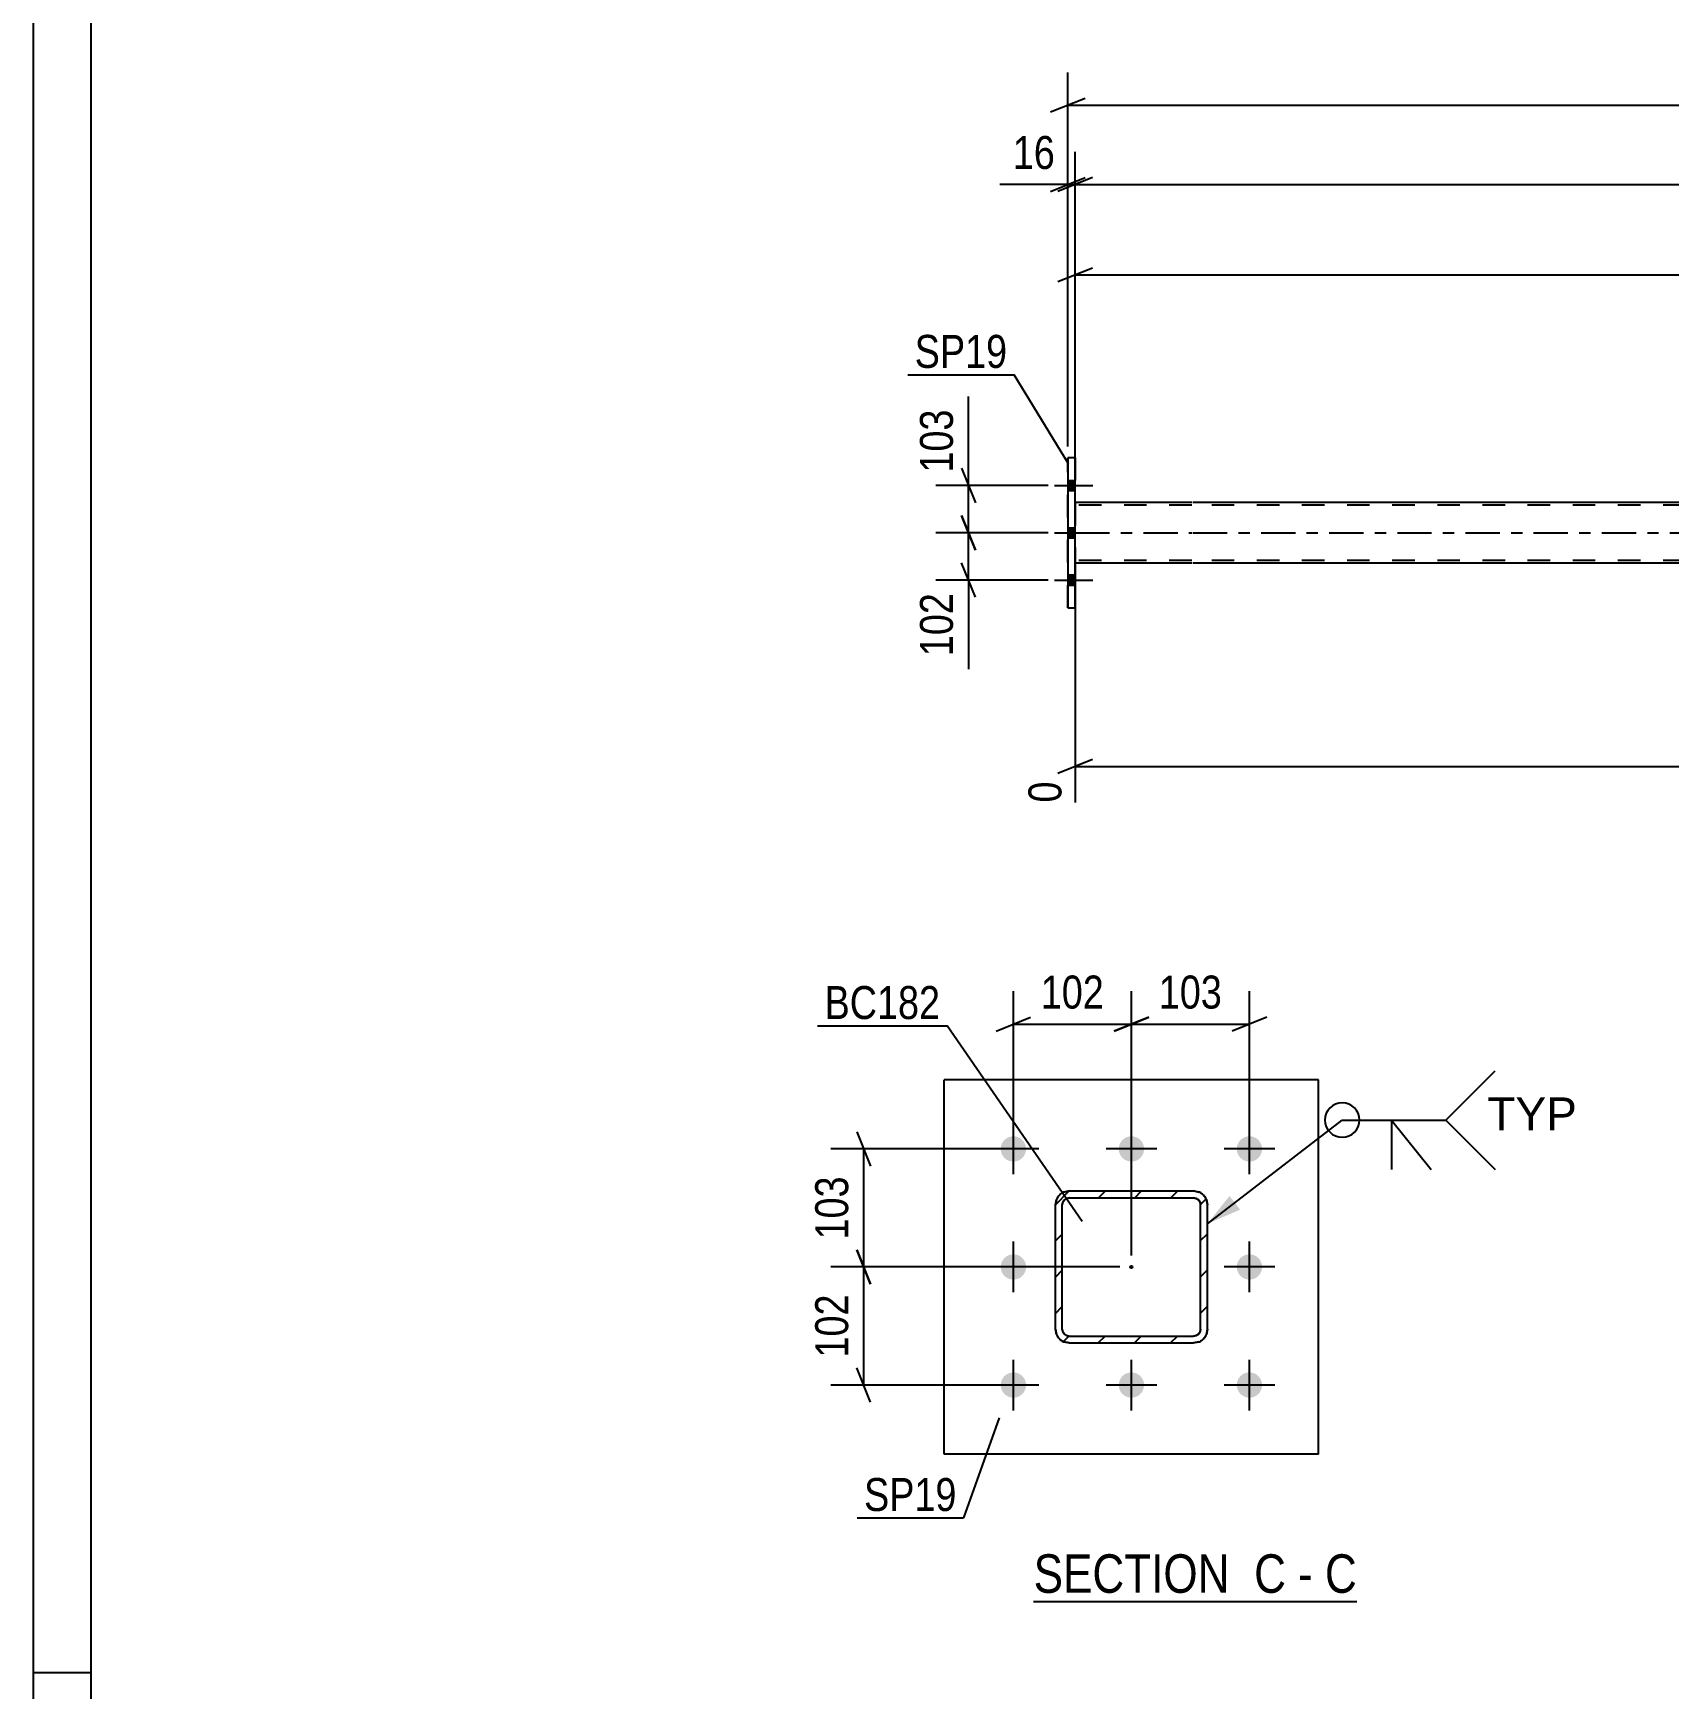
# Model space of a CAD drawing. Header units: millimetres. Extents: x 0 to 841, y 0 to 594.
# Drawn here: x 0 to 142.1, y 147.6 to 291.4 of the extents above; entities that cross this region are included whole.
import ezdxf

# ---------------------------------------------------------------- set-up
doc = ezdxf.new("R2010")
doc.units = ezdxf.units.MM
doc.linetypes.add('DXK_LINE_DOT2', pattern=[3.9198, 1.9599, -1.9599])
doc.linetypes.add('DXK_LINE_DOT3', pattern=[5.9187, 2.979, -0.9799, 0.9799, -0.9799])
doc.styles.add('Arial', font='ARIAL.TTF', dxfattribs={"height": 0.2})
doc.styles.add('Arial Narrow', font='ARIALN.TTF', dxfattribs={"height": 0.2})

# ---------------------------------------------------------------- blocks, each defined once
blk = doc.blocks.new('Unknown-814748436-1133')
at = {"color": 5, "linetype": 'Continuous'}
for p, q in [((0, 594), (0, 0)), ((5, 589), (5, 5)), ((5, 149), (0, 149))]:
    blk.add_line(p, q, dxfattribs=at)
blk = doc.blocks.new('Unknown-814748436-13 - 17359')
at = {"color": 6, "linetype": 'Continuous'}
blk.add_line((86.9, 155.21), (114.97, 155.21), dxfattribs=at)
at = {"color": 0, "linetype": 'Continuous'}
for points in [[(105, 155.96), (105, 159.46), (86.9, 159.46), (86.9, 155.96)], [(108.82, 155.96), (108.82, 159.46), (106.05, 159.46), (106.05, 155.96)], [(111.15, 155.96), (111.15, 159.46), (109.87, 159.46), (109.87, 155.96)], [(114.97, 155.96), (114.97, 159.46), (112.2, 159.46), (112.2, 155.96)]]:
    blk.add_wipeout(points, dxfattribs=at)
at = {"color": 7, "linetype": 'Continuous', "style": 'Arial Narrow'}
for s, p in [('SECTION ', (86.9, 155.96)), ('C', (106.05, 155.96)), ('C', (112.2, 155.96)), ('-', (109.87, 155.96))]:
    blk.add_text(s, height=3.34, dxfattribs=at).set_placement(p)
blk = doc.blocks.new('Part-814748436-2548 - 2466')
at = {"color": 2, "linetype": 'Continuous'}
for p, q in [((100.63, 250.64), (90.51, 250.64)), ((238.33, 250.64), (100.73, 250.64)), ((100.63, 245.36), (90.51, 245.36)), ((238.33, 245.36), (100.73, 245.36))]:
    blk.add_line(p, q, dxfattribs=at)
at = {"color": 7, "linetype": 'DXK_LINE_DOT2'}
for p, q in [((90.51, 245.36), (90.51, 250.64)), ((90.51, 250.64), (90.51, 245.4)), ((100.63, 250.4), (90.51, 250.4)), ((762.85, 250.4), (100.73, 250.4)), ((100.63, 245.6), (90.51, 245.6)), ((762.85, 245.6), (100.73, 245.6))]:
    blk.add_line(p, q, dxfattribs=at)
at = {"color": 7, "linetype": 'DXK_LINE_DOT3'}
for p, q in [((90.51, 248), (100.63, 248)), ((100.73, 248), (762.85, 248))]:
    blk.add_line(p, q, dxfattribs=at)
blk = doc.blocks.new('Bolt-814748436-2487 - 2466')
at = {"linetype": 'Continuous'}
for points in [[(90.51, 251.66), (90.51, 252.54), (89.87, 252.54), (89.87, 251.66)], [(90.51, 251.66), (90.51, 252.54), (89.87, 252.54), (89.87, 251.66)], [(90.51, 251.66), (90.51, 252.54), (89.87, 252.54), (89.87, 251.66)], [(90.51, 247.56), (90.51, 248.44), (89.87, 248.44), (89.87, 247.56)], [(90.51, 247.56), (90.51, 248.44), (89.87, 248.44), (89.87, 247.56)], [(90.51, 243.46), (90.51, 244.34), (89.87, 244.34), (89.87, 243.46)], [(90.51, 243.46), (90.51, 244.34), (89.87, 244.34), (89.87, 243.46)], [(90.51, 243.46), (90.51, 244.34), (89.87, 244.34), (89.87, 243.46)]]:
    blk.add_hatch(color=1, dxfattribs=at).paths.add_polyline_path(points)
at = {"color": 1, "linetype": 'Continuous'}
for p, q in [((88.71, 252.1), (92.03, 252.1)), ((88.71, 252.1), (92.03, 252.1)), ((88.71, 252.1), (92.03, 252.1)), ((89.87, 252.54), (90.51, 252.54)), ((89.87, 252.54), (90.51, 252.54)), ((89.87, 252.54), (90.51, 252.54)), ((89.87, 251.66), (90.51, 251.66)), ((89.87, 251.66), (90.51, 251.66)), ((89.87, 251.66), (90.51, 251.66)), ((88.71, 248), (92.03, 248)), ((88.71, 248), (92.03, 248)), ((89.87, 248.44), (90.51, 248.44)), ((89.87, 248.44), (90.51, 248.44)), ((89.87, 247.56), (90.51, 247.56)), ((89.87, 247.56), (90.51, 247.56)), ((88.71, 243.9), (92.03, 243.9)), ((88.71, 243.9), (92.03, 243.9)), ((88.71, 243.9), (92.03, 243.9)), ((89.87, 244.34), (90.51, 244.34)), ((89.87, 244.34), (90.51, 244.34)), ((89.87, 244.34), (90.51, 244.34)), ((89.87, 243.46), (90.51, 243.46)), ((89.87, 243.46), (90.51, 243.46)), ((89.87, 243.46), (90.51, 243.46))]:
    blk.add_line(p, q, dxfattribs=at)
blk = doc.blocks.new('Part-814748436-2618 - 2466')
at = {"color": 2, "linetype": 'Continuous'}
for p, q in [((90.51, 254.5), (89.87, 254.5)), ((89.87, 254.5), (89.87, 241.5)), ((90.51, 241.5), (90.51, 254.5)), ((89.87, 241.5), (90.51, 241.5))]:
    blk.add_line(p, q, dxfattribs=at)
at = {"color": 7, "linetype": 'DXK_LINE_DOT2'}
for p, q in [((89.87, 241.5), (89.87, 254.5)), ((90.51, 254.5), (90.51, 241.5))]:
    blk.add_line(p, q, dxfattribs=at)
blk = doc.blocks.new('Part-814748436-17375 - 17359')
at = {"linetype": 'Continuous'}
h = blk.add_hatch(dxfattribs=at)
h.set_pattern_fill('', scale=0.7, style=0, pattern_type=0)
h.set_pattern_definition([(45, (89.992, 190.8536), (-1.57154, 1.57154), [])])
h.paths.add_polyline_path([(100.79, 190.85), (89.99, 190.85), (89.53, 190.76), (89.14, 190.5), (88.88, 190.11), (88.79, 189.65), (88.79, 178.85), (88.88, 178.39), (89.14, 178.01), (89.53, 177.74), (89.99, 177.65), (100.79, 177.65), (101.25, 177.74), (101.64, 178.01), (101.9, 178.39), (101.99, 178.85), (101.99, 189.65), (101.9, 190.11), (101.64, 190.5), (101.25, 190.76)])
h.paths.add_polyline_path([(101.35, 189.88), (101.39, 189.65), (101.39, 178.85), (101.35, 178.62), (101.22, 178.43), (101.02, 178.3), (100.79, 178.25), (89.99, 178.25), (89.76, 178.3), (89.57, 178.43), (89.44, 178.62), (89.39, 178.85), (89.39, 189.65), (89.44, 189.88), (89.57, 190.08), (89.76, 190.21), (89.99, 190.25), (100.79, 190.25), (101.02, 190.21), (101.22, 190.08)])
blk.add_hatch(color=30, dxfattribs=at).paths.add_polyline_path([(95.39, 184.15, -1), (95.39, 184.35, -1)])
at = {"color": 7, "linetype": 'DXK_LINE_DOT2'}
for p, q in [((88.79, 189.65), (88.88, 190.11)), ((89.44, 189.88), (89.39, 189.65)), ((89.57, 190.08), (89.44, 189.88)), ((89.53, 190.76), (89.99, 190.85)), ((89.76, 190.21), (89.57, 190.08)), ((89.99, 190.25), (89.76, 190.21)), ((89.99, 190.85), (100.79, 190.85)), ((89.99, 190.25), (100.79, 190.25)), ((100.79, 190.85), (101.25, 190.76)), ((101.02, 190.21), (100.79, 190.25)), ((101.22, 190.08), (101.02, 190.21)), ((101.35, 189.88), (101.22, 190.08)), ((101.39, 189.65), (101.35, 189.88)), ((101.9, 190.11), (101.99, 189.65)), ((88.79, 178.85), (88.79, 189.65)), ((89.39, 178.85), (89.39, 189.65)), ((101.39, 178.85), (101.39, 189.65)), ((101.99, 178.85), (101.99, 189.65)), ((88.88, 178.39), (88.79, 178.85)), ((89.39, 178.85), (89.44, 178.62)), ((89.44, 178.62), (89.57, 178.43)), ((89.57, 178.43), (89.76, 178.3)), ((89.76, 178.3), (89.99, 178.25)), ((100.79, 178.25), (101.02, 178.3)), ((101.02, 178.3), (101.22, 178.43)), ((101.22, 178.43), (101.35, 178.62)), ((101.35, 178.62), (101.39, 178.85)), ((101.99, 178.85), (101.9, 178.39)), ((89.99, 177.65), (89.53, 177.74)), ((89.99, 178.25), (100.79, 178.25)), ((89.99, 177.65), (100.79, 177.65)), ((101.25, 177.74), (100.79, 177.65))]:
    blk.add_line(p, q, dxfattribs=at)
at = {"color": 2, "linetype": 'Continuous'}
for p, q in [((88.88, 190.11), (88.79, 189.65)), ((89.39, 189.65), (89.44, 189.88)), ((89.44, 189.88), (89.57, 190.08)), ((89.99, 190.85), (89.53, 190.76)), ((89.57, 190.08), (89.76, 190.21)), ((89.76, 190.21), (89.99, 190.25)), ((89.99, 190.85), (100.79, 190.85)), ((89.99, 190.25), (100.79, 190.25)), ((101.25, 190.76), (100.79, 190.85)), ((100.79, 190.25), (101.02, 190.21)), ((101.02, 190.21), (101.22, 190.08)), ((101.22, 190.08), (101.35, 189.88)), ((101.35, 189.88), (101.39, 189.65)), ((101.99, 189.65), (101.9, 190.11)), ((88.79, 178.85), (88.79, 189.65)), ((89.39, 178.85), (89.39, 189.65)), ((101.39, 178.85), (101.39, 189.65)), ((101.99, 178.85), (101.99, 189.65)), ((88.79, 178.85), (88.88, 178.39)), ((89.44, 178.62), (89.39, 178.85)), ((89.57, 178.43), (89.44, 178.62)), ((89.76, 178.3), (89.57, 178.43)), ((89.99, 178.25), (89.76, 178.3)), ((101.02, 178.3), (100.79, 178.25)), ((101.22, 178.43), (101.02, 178.3)), ((101.35, 178.62), (101.22, 178.43)), ((101.39, 178.85), (101.35, 178.62)), ((101.9, 178.39), (101.99, 178.85)), ((89.53, 177.74), (89.99, 177.65)), ((89.99, 178.25), (100.79, 178.25)), ((89.99, 177.65), (100.79, 177.65)), ((100.79, 177.65), (101.25, 177.74))]:
    blk.add_line(p, q, dxfattribs=at)
at = {"color": 7, "linetype": 'DXK_LINE_DOT3'}
blk.add_line((95.39, 184.25), (95.39, 184.25), dxfattribs=at)
at = {"color": 30, "linetype": 'DXK_LINE_DOT3'}
blk.add_line((95.39, 184.25), (95.39, 184.25), dxfattribs=at)
at = {"color": 30, "linetype": 'Continuous'}
blk.add_circle((95.39, 184.25), 0.1, dxfattribs=at)
at = {"color": 7, "linetype": 'DXK_LINE_DOT2'}
for centre, start, end in [((89.99, 189.65), 112.5, 157.5), ((100.79, 189.65), 22.5, 67.5), ((89.99, 178.85), 202.5, 247.5), ((100.79, 178.85), 292.5, 337.5)]:
    blk.add_arc(centre, 1.2, start, end, dxfattribs=at)
at = {"color": 2, "linetype": 'Continuous'}
for centre, start, end in [((89.99, 189.65), 112.5, 157.5), ((100.79, 189.65), 22.5, 67.5), ((89.99, 178.85), 202.5, 247.5), ((100.79, 178.85), 292.5, 337.5)]:
    blk.add_arc(centre, 1.2, start, end, dxfattribs=at)
blk = doc.blocks.new('Part-814748436-17378 - 17359')
at = {"color": 2, "linetype": 'Continuous'}
for p, q in [((111.64, 200.5), (79.14, 200.5)), ((79.14, 168), (79.14, 200.5)), ((111.64, 168), (111.64, 200.5)), ((111.64, 168), (79.14, 168))]:
    blk.add_line(p, q, dxfattribs=at)
blk = doc.blocks.new('Bolt-814748436-17483 - 17359')
at = {"linetype": 'Continuous'}
for points in [[(85.14, 193.4, -1), (85.14, 195.6, -1)], [(95.39, 193.4, -1), (95.39, 195.6, -1)], [(105.64, 193.4, -1), (105.64, 195.6, -1)], [(85.14, 183.15, -1), (85.14, 185.35, -1)], [(105.64, 183.15, -1), (105.64, 185.35, -1)], [(85.14, 172.9, -1), (85.14, 175.1, -1)], [(95.39, 172.9, -1), (95.39, 175.1, -1)], [(105.64, 172.9, -1), (105.64, 175.1, -1)]]:
    blk.add_hatch(color=1, dxfattribs=at).paths.add_polyline_path(points)
at = {"color": 1, "linetype": 'Continuous'}
for p, q in [((85.14, 192.3), (85.14, 196.7)), ((95.39, 192.3), (95.39, 196.7)), ((105.64, 192.3), (105.64, 196.7)), ((87.34, 194.5), (82.94, 194.5)), ((97.59, 194.5), (93.19, 194.5)), ((107.84, 194.5), (103.44, 194.5)), ((85.14, 182.05), (85.14, 186.45)), ((105.64, 182.05), (105.64, 186.45)), ((87.34, 184.25), (82.94, 184.25)), ((107.84, 184.25), (103.44, 184.25)), ((85.14, 171.8), (85.14, 176.2)), ((95.39, 171.8), (95.39, 176.2)), ((105.64, 171.8), (105.64, 176.2)), ((87.34, 174), (82.94, 174)), ((97.59, 174), (93.19, 174)), ((107.84, 174), (103.44, 174))]:
    blk.add_line(p, q, dxfattribs=at)
blk = doc.blocks.new('StraightDimension-814748436-17292 - 2466')
at = {"color": 7, "linetype": 'Continuous'}
for p, q in [((80.64, 249.5), (81.84, 246.5)), ((88.15, 248), (78.39, 248)), ((81.24, 243.9), (81.24, 248)), ((81.84, 242.4), (80.64, 245.4)), ((88.15, 243.9), (78.39, 243.9)), ((81.24, 243.9), (81.24, 236.17)), ((81.24, 243.9), (81.24, 236.17))]:
    blk.add_line(p, q, dxfattribs=at)
at = {"color": 0}
blk.add_wipeout([(80.49, 243.38), (76.29, 243.38), (76.29, 236.69), (80.49, 236.69)], dxfattribs=at)
at = {"color": 3, "style": 'Arial Narrow'}
blk.add_text('102', height=2.863, rotation=90.0002, dxfattribs=at).set_placement((79.89, 237.29))
blk = doc.blocks.new('StraightDimension-814748436-2820 - 2466')
at = {"color": 7, "linetype": 'Continuous'}
for p, q in [((90.51, 251.01), (90.51, 273.24)), ((92.01, 270.99), (89.01, 269.79)), ((90.51, 270.39), (239.13, 270.39))]:
    blk.add_line(p, q, dxfattribs=at)
blk = doc.blocks.new('StraightDimension-814748436-8624 - 2466')
at = {"color": 7, "linetype": 'Continuous'}
for p, q in [((90.51, 255.5), (90.51, 281.09)), ((92.01, 278.84), (89.01, 277.64)), ((90.51, 278.24), (773.07, 278.24))]:
    blk.add_line(p, q, dxfattribs=at)
blk = doc.blocks.new('StraightDimension-814748436-2795 - 2466')
at = {"color": 7, "linetype": 'Continuous'}
for p, q in [((90.51, 244.84), (90.51, 224.58)), ((92.01, 228.31), (89.01, 227.11)), ((90.51, 227.71), (239.13, 227.71))]:
    blk.add_line(p, q, dxfattribs=at)
at = {"color": 0, "linetype": 'Continuous'}
blk.add_wipeout([(89.91, 227.01), (85.71, 227.01), (85.71, 223.98), (89.91, 223.98)], dxfattribs=at)
at = {"color": 3, "linetype": 'Continuous', "style": 'Arial Narrow'}
blk.add_text('0', height=2.86, rotation=90.0002, dxfattribs=at).set_placement((89.31, 224.58))
blk = doc.blocks.new('StraightDimension-814748436-2917 - 2466')
at = {"color": 7, "linetype": 'Continuous'}
for p, q in [((89.87, 255.5), (89.87, 287.97)), ((91.37, 285.72), (88.37, 284.52)), ((89.87, 285.12), (773.71, 285.12))]:
    blk.add_line(p, q, dxfattribs=at)
blk = doc.blocks.new('StraightDimension-814748436-8625 - 2466')
at = {"color": 7, "linetype": 'Continuous'}
for p, q in [((89.87, 255.5), (89.87, 281.09)), ((90.51, 255.5), (90.51, 281.09)), ((89.87, 278.24), (83.97, 278.24)), ((89.87, 278.24), (83.97, 278.24)), ((88.37, 277.64), (91.37, 278.84)), ((92.01, 278.84), (89.01, 277.64)), ((89.87, 278.24), (90.51, 278.24))]:
    blk.add_line(p, q, dxfattribs=at)
at = {"color": 0}
blk.add_wipeout([(89.35, 278.99), (89.35, 283.19), (84.49, 283.19), (84.49, 278.99)], dxfattribs=at)
at = {"color": 3, "style": 'Arial Narrow'}
blk.add_text('16', height=2.863, dxfattribs=at).set_placement((85.09, 279.59))
blk = doc.blocks.new('StraightDimension-814748436-17291 - 2466')
at = {"color": 7, "linetype": 'Continuous'}
for p, q in [((81.24, 252.1), (81.24, 259.84)), ((81.24, 252.1), (81.24, 259.84)), ((80.64, 253.6), (81.84, 250.6)), ((88.15, 252.1), (78.39, 252.1)), ((81.24, 248), (81.24, 252.1)), ((81.84, 246.5), (80.64, 249.5)), ((88.15, 248), (78.39, 248))]:
    blk.add_line(p, q, dxfattribs=at)
at = {"color": 0}
blk.add_wipeout([(80.49, 259.31), (76.29, 259.31), (76.29, 252.63), (80.49, 252.63)], dxfattribs=at)
at = {"color": 3, "style": 'Arial Narrow'}
blk.add_text('103', height=2.863, rotation=90.0002, dxfattribs=at).set_placement((79.89, 253.23))
blk = doc.blocks.new('StraightDimension-814748436-17574 - 17359')
at = {"color": 7, "linetype": 'Continuous'}
for p, q in [((71.54, 196), (72.74, 193)), ((84.14, 194.5), (69.29, 194.5)), ((72.14, 184.25), (72.14, 194.5)), ((72.74, 182.75), (71.54, 185.75)), ((94.39, 184.25), (69.29, 184.25))]:
    blk.add_line(p, q, dxfattribs=at)
at = {"color": 0}
blk.add_wipeout([(71.39, 192.72), (67.19, 192.72), (67.19, 186.04), (71.39, 186.04)], dxfattribs=at)
at = {"color": 3, "style": 'Arial Narrow'}
blk.add_text('103', height=2.863, rotation=90.0002, dxfattribs=at).set_placement((70.79, 186.64))
blk = doc.blocks.new('StraightDimension-814748436-17575 - 17359')
at = {"color": 7, "linetype": 'Continuous'}
for p, q in [((71.54, 185.75), (72.74, 182.75)), ((94.39, 184.25), (69.29, 184.25)), ((72.14, 174), (72.14, 184.25)), ((72.74, 172.5), (71.54, 175.5)), ((84.14, 174), (69.29, 174))]:
    blk.add_line(p, q, dxfattribs=at)
at = {"color": 0}
blk.add_wipeout([(71.39, 182.47), (67.19, 182.47), (67.19, 175.79), (71.39, 175.79)], dxfattribs=at)
at = {"color": 3, "style": 'Arial Narrow'}
blk.add_text('102', height=2.863, rotation=90.0002, dxfattribs=at).set_placement((70.79, 176.39))
blk = doc.blocks.new('StraightDimension-814748436-17601 - 17359')
at = {"color": 7, "linetype": 'Continuous'}
for p, q in [((95.39, 185.26), (95.39, 208.19)), ((105.64, 195.5), (105.64, 208.19)), ((93.89, 204.74), (96.89, 205.94)), ((107.14, 205.94), (104.14, 204.74)), ((95.39, 205.34), (105.64, 205.34))]:
    blk.add_line(p, q, dxfattribs=at)
at = {"color": 0}
blk.add_wipeout([(103.86, 206.09), (103.86, 210.29), (97.17, 210.29), (97.17, 206.09)], dxfattribs=at)
at = {"color": 3, "style": 'Arial Narrow'}
blk.add_text('103', height=2.863, dxfattribs=at).set_placement((97.77, 206.69))
blk = doc.blocks.new('StraightDimension-814748436-17602 - 17359')
at = {"color": 7, "linetype": 'Continuous'}
for p, q in [((85.14, 195.5), (85.14, 208.19)), ((95.39, 185.26), (95.39, 208.19)), ((83.64, 204.74), (86.64, 205.94)), ((96.89, 205.94), (93.89, 204.74)), ((85.14, 205.34), (95.39, 205.34))]:
    blk.add_line(p, q, dxfattribs=at)
at = {"color": 0}
blk.add_wipeout([(93.61, 206.09), (93.61, 210.29), (86.92, 210.29), (86.92, 206.09)], dxfattribs=at)
at = {"color": 3, "style": 'Arial Narrow'}
blk.add_text('102', height=2.863, dxfattribs=at).set_placement((87.52, 206.69))
blk = doc.blocks.new('Mark-814748436-2614 - 2466')
at = {"color": 0}
blk.add_wipeout([(84.61, 262.32), (84.61, 265.32), (76.57, 265.32), (76.57, 262.32)], dxfattribs=at)
blk.add_wipeout([(84.61, 262.32), (84.61, 265.32), (76.57, 265.32), (76.57, 262.32)], dxfattribs=at)
at = {"color": 30, "linetype": 'Continuous'}
for p in [(75.97, 261.72), (89.94, 253.98)]:
    blk.add_line(p, (85.21, 261.72), dxfattribs=at)
at = {"color": 3, "style": 'Arial Narrow'}
blk.add_text('SP19', height=2.863, dxfattribs=at).set_placement((76.57, 262.32))
blk = doc.blocks.new('Mark-814748436-17618 - 17359')
at = {"color": 0}
blk.add_wipeout([(78.79, 205.78), (78.79, 208.78), (68.74, 208.78), (68.74, 205.78)], dxfattribs=at)
blk.add_wipeout([(78.79, 205.78), (78.79, 208.78), (68.74, 208.78), (68.74, 205.78)], dxfattribs=at)
at = {"color": 30, "linetype": 'Continuous'}
for p in [(68.14, 205.18), (91.1, 188.21)]:
    blk.add_line(p, (79.39, 205.18), dxfattribs=at)
at = {"color": 3, "style": 'Arial Narrow'}
blk.add_text('BC182', height=2.863, dxfattribs=at).set_placement((68.74, 205.78))
blk = doc.blocks.new('Mark-814748436-17621 - 17359')
at = {"color": 0}
blk.add_wipeout([(80.21, 163.06), (80.21, 166.06), (72.17, 166.06), (72.17, 163.06)], dxfattribs=at)
blk.add_wipeout([(80.21, 163.06), (80.21, 166.06), (72.17, 166.06), (72.17, 163.06)], dxfattribs=at)
at = {"color": 30, "linetype": 'Continuous'}
for p in [(83.9, 171.16), (71.57, 162.46)]:
    blk.add_line(p, (80.81, 162.46), dxfattribs=at)
at = {"color": 3, "style": 'Arial Narrow'}
blk.add_text('SP19', height=2.863, dxfattribs=at).set_placement((72.17, 163.06))
blk = doc.blocks.new('WeldMark-814748436-18226 - 17359')
at = {"linetype": 'Continuous'}
blk.add_hatch(color=30, dxfattribs=at).paths.add_polyline_path([(104.83, 189.23), (101.99, 188), (103.91, 190.42)])
at = {"color": 30, "linetype": 'Continuous'}
for p, q in [((101.99, 188), (113.7, 197.01)), ((113.7, 197.01), (122.7, 197.01))]:
    blk.add_line(p, q, dxfattribs=at)
at = {"color": 3, "linetype": 'Continuous'}
for q in [(121.42, 192.72), (117.99, 192.72)]:
    blk.add_line((117.99, 197.01), q, dxfattribs=at)
for start, end in [(90, 270), (270, 90)]:
    blk.add_arc((113.7, 197.01), 1.5, start, end, dxfattribs=at)
at = {"color": 0, "linetype": 'Continuous'}
blk.add_wipeout([(134.08, 196.11), (134.08, 199.11), (126.3, 199.11), (126.3, 196.11)], dxfattribs=at)
blk.add_wipeout([(134.08, 196.11), (134.08, 199.11), (126.3, 199.11), (126.3, 196.11)], dxfattribs=at)
at = {"color": 3, "linetype": 'Continuous'}
for q in [(126.99, 201.29), (126.99, 192.72)]:
    blk.add_line((122.7, 197.01), q, dxfattribs=at)
at = {"color": 3, "linetype": 'Continuous', "style": 'Arial'}
blk.add_text('TYP', height=2.865, dxfattribs=at).set_placement((126.3, 196.11))

msp = doc.modelspace()

# ---------------------------------------------------------------- block references
for name in ['Unknown-814748436-1133', 'Part-814748436-2618 - 2466', 'Bolt-814748436-2487 - 2466', 'Part-814748436-2548 - 2466', 'Part-814748436-17378 - 17359', 'Bolt-814748436-17483 - 17359', 'Part-814748436-17375 - 17359']:
    msp.add_blockref(name, (0, 0))

# ---------------------------------------------------------------- next in the draw order: block references
for name in ['StraightDimension-814748436-2820 - 2466', 'StraightDimension-814748436-17292 - 2466', 'StraightDimension-814748436-17574 - 17359', 'Mark-814748436-17621 - 17359', 'Unknown-814748436-13 - 17359']:
    msp.add_blockref(name, (0, 0))

# ---------------------------------------------------------------- next in the draw order: block references
for name in ['StraightDimension-814748436-8624 - 2466', 'StraightDimension-814748436-2795 - 2466', 'StraightDimension-814748436-17575 - 17359']:
    msp.add_blockref(name, (0, 0))

# ---------------------------------------------------------------- next in the draw order: block references
for name in ['StraightDimension-814748436-2917 - 2466', 'StraightDimension-814748436-17601 - 17359']:
    msp.add_blockref(name, (0, 0))

# ---------------------------------------------------------------- next in the draw order: block references
for name in ['StraightDimension-814748436-8625 - 2466', 'StraightDimension-814748436-17602 - 17359', 'WeldMark-814748436-18226 - 17359']:
    msp.add_blockref(name, (0, 0))

# ---------------------------------------------------------------- next in the draw order: block references
for name in ['StraightDimension-814748436-17291 - 2466', 'Mark-814748436-17618 - 17359']:
    msp.add_blockref(name, (0, 0))

# ---------------------------------------------------------------- next in the draw order: block references
msp.add_blockref('Mark-814748436-2614 - 2466', (0, 0))

doc.saveas('drawing.dxf')
